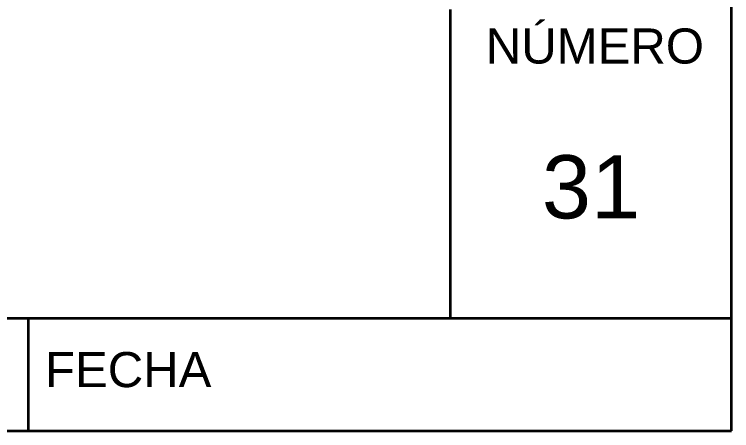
# Model space of a CAD drawing. Header units: millimetres. Extents: x -17 to 415, y -17 to 292.
# Drawn here: x 364 to 415, y 5 to 34.6 of the extents above; entities that cross this region are included whole.
import ezdxf

# ---------------------------------------------------------------- set-up
doc = ezdxf.new("R2010")
doc.units = ezdxf.units.MM
doc.layers.add('Cajetin y Formato', color=7, linetype='Continuous', lineweight=35)
doc.layers.add('Textos y Leyendas', color=7, linetype='Continuous', lineweight=15)
doc.styles.add('e2', font='arial.ttf')

msp = doc.modelspace()

# ---------------------------------------------------------------- linework, layer by layer
at = {"layer": 'Cajetin y Formato'}
for p, q in [((415, 5), (415, 292)), ((395, 13), (395, 35)), ((230, 13), (415, 13)), ((365, 5), (365, 13)), ((20, 5), (415, 5))]:
    msp.add_line(p, q, dxfattribs=at)

# ---------------------------------------------------------------- texts
at = {"layer": 'Textos y Leyendas', "width": 20, "attachment_point": 5, "style": 'e2'}
for s, insert, char_height in [('NÚMERO', (405.274, 32.373), 2.5), ('31', (405, 22.332), 4.5)]:
    msp.add_mtext(s, dxfattribs=dict(at, insert=insert, char_height=char_height))
at = {"layer": 'Textos y Leyendas', "insert": (372.083, 9.332), "char_height": 2.5, "attachment_point": 5, "style": 'e2'}
msp.add_mtext('FECHA', dxfattribs=at)

doc.saveas('drawing.dxf')
